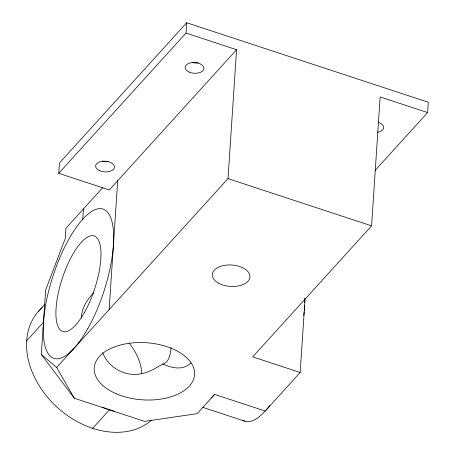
<?xml version="1.0" encoding="UTF-8"?>
<svg xmlns="http://www.w3.org/2000/svg" width="455" height="455" viewBox="0 0 455 455"><rect width="100%" height="100%" fill="white"/><g stroke="black" fill="none" stroke-linecap="round" stroke-linejoin="round"><path stroke-width="0.68" d="M305.112 298.127L300.169 372.497L265.208 411.036L214.635 394.394L197.157 413.658L144.553 421.37L74.324 398.262L41.342 354.473L45.625 290.017L65.247 238.522L65.935 228.211L102.87 187.5M58.735 173.327L186.004 33.061L236.577 49.703L109.302 189.968L58.735 173.327L59.423 163.015L186.692 22.75L428.297 102.256L427.615 112.573L375.096 170.449M82.73 219.253L83.419 208.942M109.132 309.633L117.697 180.72M186.004 33.061L186.692 22.75M74.324 398.262L56.687 367.435L228.012 178.616L236.577 49.703M300.169 372.497L252.696 356.879L371.576 225.862L380.141 96.949L427.615 112.573M171.12 347.54C170.483 353.074 169.817 359.723 164.926 363.238C157.498 366.417 150.952 371.962 142.682 373.384C126.405 377.747 108.671 368.243 102.62 352.671M38.254 311.612L44.778 304.418M26.703 340.744L43.487 322.248M92.655 428.314L109.439 409.813M93.633 292.855C87.024 299.555 81.53 308.359 81.411 318.022M190.895 362.868C183.473 370.74 171.325 368.18 162.708 363.892M228.012 178.616L371.576 225.862M203.004 407.418L244.807 421.171M41.342 354.473L56.687 367.435M114.7 411.36A78.573 58.877 42.2 0 1 102.25 407.1M43.413 323.545A78.573 58.877 42.2 0 1 43.737 319.461M129.049 343.098A50.289 37.68 42.2 0 1 141.858 373.134M151.663 420.073A78.573 58.877 42.2 0 1 52.706 402.954A78.573 58.877 42.2 0 1 42.213 307.637M214.635 394.394A78.573 26.583 -71.8 0 1 211.103 397.977M304.696 298.577A78.573 26.583 -71.8 0 1 304.691 302.569M304.605 305.271A78.573 26.583 -71.8 0 1 304.253 310.668M304.128 312.005A78.573 26.583 -71.8 0 1 303.764 315.406M269.804 405.45A78.573 26.583 -71.8 0 1 242.907 420.261M198.209 62.813A9.43 5.369 3.8 0 1 192.158 62.528M378.526 122.441A9.43 5.369 3.8 0 1 383.724 127.855A9.43 5.369 3.8 0 1 377.326 132.291M108.153 161.531A9.43 5.369 3.8 0 1 102.113 161.036M87.878 328.516A78.573 26.583 -71.8 0 0 103.131 209.118A78.573 26.583 -71.8 0 0 44.345 313.501A78.573 26.583 -71.8 0 0 87.878 328.516M84.482 312.386A50.289 17.011 -71.8 0 0 94.248 235.969A50.289 17.011 -71.8 0 0 56.619 302.78A50.289 17.011 -71.8 0 0 84.482 312.386M116.349 393.802A50.289 28.625 3.8 0 0 194.495 375.512A50.289 28.625 3.8 0 0 122.367 344.532A50.289 28.625 3.8 0 0 116.349 393.802M218.645 283.215A18.86 10.738 3.8 0 0 249.567 278.682A18.86 10.738 3.8 0 0 225.128 265.254A18.86 10.738 3.8 0 0 218.645 283.215M189.274 72.117A9.43 5.369 3.8 0 0 203.925 68.688A9.43 5.369 3.8 0 0 190.4 62.881A9.43 5.369 3.8 0 0 189.274 72.117M99.298 170.551A9.43 5.369 3.8 0 0 114.359 167.656A9.43 5.369 3.8 0 0 101.414 161.417A9.43 5.369 3.8 0 0 99.298 170.551"/></g></svg>
